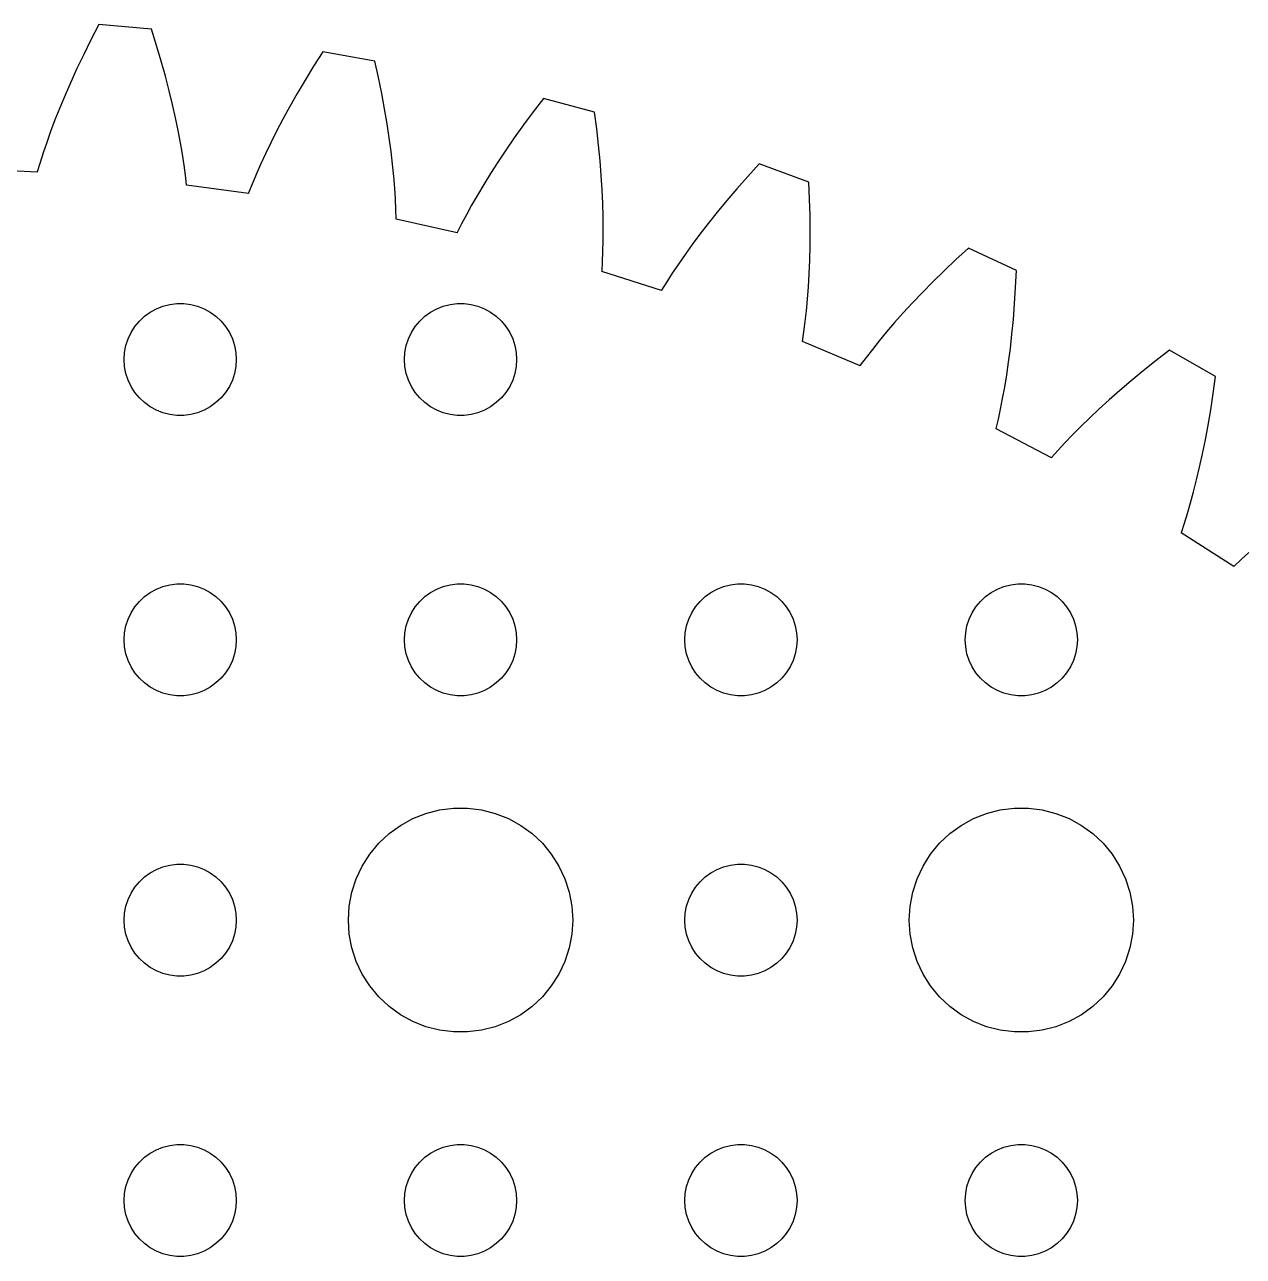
# Model space of a CAD drawing. Header units: metres. Extents: x -69 to 69, y 41 to 289.
# Drawn here: x 3.34 to 35.94, y 256 to 288.96 of the extents above; entities that cross this region are included whole.
import ezdxf

# ---------------------------------------------------------------- set-up
doc = ezdxf.new("R2010")
doc.units = ezdxf.units.M

msp = doc.modelspace()

# ---------------------------------------------------------------- linework, layer by layer
for p, q in [((5.32181, 288.956), (5.11238, 288.552)), ((6.73305, 288.832), (5.32181, 288.956)), ((6.8692, 288.398), (6.73305, 288.832)), ((5.11238, 288.552), (4.91779, 288.161)), ((6.99295, 287.979), (6.8692, 288.398)), ((4.91779, 288.161), (4.73752, 287.783)), ((11.3114, 288.229), (11.0676, 287.846)), ((12.7065, 287.983), (11.3114, 288.229)), ((4.73752, 287.783), (4.57106, 287.418)), ((7.10484, 287.576), (6.99295, 287.979)), ((11.0676, 287.846), (10.8397, 287.473)), ((12.8044, 287.539), (12.7065, 287.983)), ((4.57106, 287.418), (4.41795, 287.067)), ((7.20544, 287.188), (7.10484, 287.576)), ((10.8397, 287.473), (10.6272, 287.112)), ((12.8911, 287.111), (12.8044, 287.539)), ((4.41795, 287.067), (4.27765, 286.73)), ((7.29529, 286.816), (7.20544, 287.188)), ((10.6272, 287.112), (10.4296, 286.763)), ((12.9674, 286.7), (12.8911, 287.111)), ((4.27765, 286.73), (4.14966, 286.408)), ((7.37495, 286.46), (7.29529, 286.816)), ((10.4296, 286.763), (10.2464, 286.427)), ((13.0338, 286.304), (12.9674, 286.7)), ((17.215, 286.984), (16.9386, 286.623)), ((18.5833, 286.617), (17.215, 286.984)), ((4.14966, 286.408), (4.03345, 286.1)), ((7.44499, 286.12), (7.37495, 286.46)), ((10.2464, 286.427), (10.0773, 286.104)), ((16.9386, 286.623), (16.6791, 286.272)), ((18.6421, 286.166), (18.5833, 286.617)), ((4.03345, 286.1), (3.92848, 285.807)), ((7.50597, 285.796), (7.44499, 286.12)), ((10.0773, 286.104), (9.92169, 285.794)), ((13.0909, 285.926), (13.0338, 286.304)), ((16.6791, 286.272), (16.4359, 285.931)), ((18.6912, 285.732), (18.6421, 286.166)), ((3.92848, 285.807), (3.83423, 285.53)), ((7.55847, 285.49), (7.50597, 285.796)), ((9.92169, 285.794), (9.7791, 285.497)), ((13.1392, 285.564), (13.0909, 285.926)), ((16.4359, 285.931), (16.2087, 285.6)), ((18.7313, 285.316), (18.6912, 285.732)), ((3.83423, 285.53), (3.75014, 285.267)), ((7.60309, 285.2), (7.55847, 285.49)), ((9.7791, 285.497), (9.64902, 285.214)), ((13.1794, 285.219), (13.1392, 285.564)), ((16.2087, 285.6), (15.997, 285.281)), ((3.675, 285.01), (2.00504, 285.086)), ((3.75014, 285.267), (3.67566, 285.021)), ((7.6404, 284.927), (7.60309, 285.2)), ((9.64902, 285.214), (9.53091, 284.946)), ((13.2119, 284.892), (13.1794, 285.219)), ((15.997, 285.281), (15.8003, 284.974)), ((18.763, 284.916), (18.7313, 285.316)), ((22.9875, 285.229), (22.6808, 284.893)), ((24.3187, 284.744), (22.9875, 285.229)), ((3.67566, 285.021), (3.675, 285.01)), ((7.67099, 284.672), (7.6404, 284.927)), ((9.53091, 284.946), (9.4243, 284.692)), ((13.2375, 284.582), (13.2119, 284.892)), ((15.8003, 284.974), (15.6182, 284.678)), ((18.7869, 284.534), (18.763, 284.916)), ((22.6808, 284.893), (22.3916, 284.566)), ((24.3379, 284.29), (24.3187, 284.744)), ((7.67, 284.663), (7.67099, 284.672)), ((9.32698, 284.442), (7.67, 284.663)), ((9.32864, 284.453), (9.32698, 284.442)), ((9.4243, 284.692), (9.32864, 284.453)), ((13.2567, 284.289), (13.2375, 284.582)), ((15.4503, 284.395), (15.2961, 284.125)), ((15.6182, 284.678), (15.4503, 284.395)), ((18.8035, 284.169), (18.7869, 284.534)), ((22.3916, 284.566), (22.1196, 284.247)), ((13.2701, 284.014), (13.2567, 284.289)), ((15.2961, 284.125), (15.1551, 283.868)), ((18.8134, 283.822), (18.8035, 284.169)), ((22.1196, 284.247), (21.8645, 283.938)), ((24.3491, 283.853), (24.3379, 284.29)), ((13.2783, 283.757), (13.2701, 284.014)), ((13.2766, 283.749), (13.2783, 283.757)), ((14.908, 283.384), (13.2766, 283.749)), ((15.1551, 283.868), (15.0267, 283.625)), ((18.8173, 283.493), (18.8134, 283.822)), ((21.8645, 283.938), (21.6257, 283.639)), ((24.3527, 283.434), (24.3491, 283.853)), ((15.0267, 283.625), (14.9106, 283.395)), ((18.8158, 283.182), (18.8173, 283.493)), ((21.6257, 283.639), (21.403, 283.35)), ((24.3494, 283.034), (24.3527, 283.434)), ((14.9106, 283.395), (14.908, 283.384)), ((18.8094, 282.889), (18.8158, 283.182)), ((21.1959, 283.071), (21.004, 282.804)), ((21.403, 283.35), (21.1959, 283.071)), ((18.7988, 282.614), (18.8094, 282.889)), ((21.004, 282.804), (20.8268, 282.548)), ((24.3399, 282.651), (24.3494, 283.034)), ((28.5851, 282.977), (28.2502, 282.669)), ((29.869, 282.378), (28.5851, 282.977)), ((18.7846, 282.357), (18.7988, 282.614)), ((20.8268, 282.548), (20.6639, 282.304)), ((24.3246, 282.286), (24.3399, 282.651)), ((28.2502, 282.669), (27.9337, 282.368)), ((18.7821, 282.349), (18.7846, 282.357)), ((20.3755, 281.843), (18.7821, 282.349)), ((20.6639, 282.304), (20.5148, 282.073)), ((24.3043, 281.94), (24.3246, 282.286)), ((27.9337, 282.368), (27.635, 282.075)), ((29.8485, 281.924), (29.869, 282.378)), ((20.3791, 281.854), (20.3755, 281.843)), ((20.5148, 282.073), (20.3791, 281.854)), ((24.2795, 281.612), (24.3043, 281.94)), ((27.3538, 281.789), (27.0899, 281.512)), ((27.635, 282.075), (27.3538, 281.789)), ((29.8216, 281.488), (29.8485, 281.924)), ((6.86133, 281.357), (7.03647, 281.427)), ((7.03647, 281.427), (7.21892, 281.473)), ((7.21892, 281.473), (7.40581, 281.497)), ((7.40581, 281.497), (7.59418, 281.497)), ((7.59418, 281.497), (7.78107, 281.473)), ((7.78107, 281.473), (7.96352, 281.427)), ((7.96352, 281.427), (8.13866, 281.357)), ((14.3613, 281.357), (14.5365, 281.427)), ((14.5365, 281.427), (14.7189, 281.473)), ((14.7189, 281.473), (14.9058, 281.497)), ((14.9058, 281.497), (15.0942, 281.497)), ((15.0942, 281.497), (15.2811, 281.473)), ((15.2811, 281.473), (15.4635, 281.427)), ((15.4635, 281.427), (15.6387, 281.357)), ((24.2509, 281.302), (24.2795, 281.612)), ((27.0899, 281.512), (26.8428, 281.243)), ((29.7887, 281.071), (29.8216, 281.488)), ((6.40654, 281.027), (6.54385, 281.156)), ((6.54385, 281.156), (6.69626, 281.266)), ((6.69626, 281.266), (6.86133, 281.357)), ((8.13866, 281.357), (8.30373, 281.266)), ((8.30373, 281.266), (8.45613, 281.156)), ((8.45613, 281.156), (8.59344, 281.027)), ((13.9065, 281.027), (14.0439, 281.156)), ((14.0439, 281.156), (14.1963, 281.266)), ((14.1963, 281.266), (14.3613, 281.357)), ((15.6387, 281.357), (15.8037, 281.266)), ((15.8037, 281.266), (15.9561, 281.156)), ((15.9561, 281.156), (16.0934, 281.027)), ((24.219, 281.01), (24.2509, 281.302)), ((26.8428, 281.243), (26.6123, 280.984)), ((6.18553, 280.723), (6.28647, 280.882)), ((6.28647, 280.882), (6.40654, 281.027)), ((8.59344, 281.027), (8.71352, 280.882)), ((8.71352, 280.882), (8.81445, 280.723)), ((13.6855, 280.723), (13.7865, 280.882)), ((13.7865, 280.882), (13.9065, 281.027)), ((16.0934, 281.027), (16.2135, 280.882)), ((16.2135, 280.882), (16.3145, 280.723)), ((24.1844, 280.737), (24.219, 281.01)), ((26.6123, 280.984), (26.3978, 280.734)), ((29.7505, 280.672), (29.7887, 281.071)), ((6.04712, 280.373), (6.10533, 280.552)), ((6.10533, 280.552), (6.18553, 280.723)), ((8.81445, 280.723), (8.89465, 280.552)), ((8.89465, 280.552), (8.95287, 280.373)), ((13.5471, 280.373), (13.6053, 280.552)), ((13.6053, 280.552), (13.6855, 280.723)), ((16.3145, 280.723), (16.3947, 280.552)), ((16.3947, 280.552), (16.4529, 280.373)), ((24.1447, 280.475), (24.1479, 280.483)), ((25.688, 279.832), (24.1447, 280.475)), ((24.1479, 280.483), (24.1844, 280.737)), ((26.1989, 280.495), (26.0154, 280.266)), ((26.3978, 280.734), (26.1989, 280.495)), ((29.7076, 280.291), (29.7505, 280.672)), ((6, 280), (6.01183, 280.188)), ((6.01183, 280.188), (6.04712, 280.373)), ((8.95287, 280.373), (8.98816, 280.188)), ((8.98816, 280.188), (9, 280)), ((13.5, 280), (13.5118, 280.188)), ((13.5118, 280.188), (13.5471, 280.373)), ((16.4529, 280.373), (16.4882, 280.188)), ((16.4882, 280.188), (16.5, 280)), ((26.0154, 280.266), (25.8468, 280.049)), ((29.6607, 279.929), (29.7076, 280.291)), ((33.9651, 280.246), (33.6047, 279.969)), ((35.1919, 279.538), (33.9651, 280.246)), ((6.01183, 279.812), (6, 280)), ((6.04712, 279.627), (6.01183, 279.812)), ((8.98816, 279.812), (8.95287, 279.627)), ((9, 280), (8.98816, 279.812)), ((13.5118, 279.812), (13.5, 280)), ((13.5471, 279.627), (13.5118, 279.812)), ((16.4882, 279.812), (16.4529, 279.627)), ((16.5, 280), (16.4882, 279.812)), ((25.6925, 279.843), (25.688, 279.832)), ((25.8468, 280.049), (25.6925, 279.843)), ((29.6102, 279.586), (29.6607, 279.929)), ((33.6047, 279.969), (33.2631, 279.697)), ((6.10533, 279.448), (6.04712, 279.627)), ((6.18553, 279.277), (6.10533, 279.448)), ((8.89465, 279.448), (8.81445, 279.277)), ((8.95287, 279.627), (8.89465, 279.448)), ((13.6053, 279.448), (13.5471, 279.627)), ((13.6855, 279.277), (13.6053, 279.448)), ((16.3947, 279.448), (16.3145, 279.277)), ((16.4529, 279.627), (16.3947, 279.448)), ((29.5569, 279.261), (29.6102, 279.586)), ((33.2631, 279.697), (32.94, 279.43)), ((35.132, 279.087), (35.1919, 279.538)), ((6.28647, 279.118), (6.18553, 279.277)), ((6.40654, 278.973), (6.28647, 279.118)), ((8.71352, 279.118), (8.59344, 278.973)), ((8.81445, 279.277), (8.71352, 279.118)), ((13.7865, 279.118), (13.6855, 279.277)), ((13.9065, 278.973), (13.7865, 279.118)), ((16.2135, 279.118), (16.0934, 278.973)), ((16.3145, 279.277), (16.2135, 279.118)), ((29.5014, 278.955), (29.5569, 279.261)), ((32.635, 279.17), (32.3479, 278.917)), ((32.94, 279.43), (32.635, 279.17)), ((6.54385, 278.844), (6.40654, 278.973)), ((6.69626, 278.734), (6.54385, 278.844)), ((8.45613, 278.844), (8.30373, 278.734)), ((8.59344, 278.973), (8.45613, 278.844)), ((14.0439, 278.844), (13.9065, 278.973)), ((14.1963, 278.734), (14.0439, 278.844)), ((15.9561, 278.844), (15.8037, 278.734)), ((16.0934, 278.973), (15.9561, 278.844)), ((29.4442, 278.667), (29.5014, 278.955)), ((32.3479, 278.917), (32.0784, 278.671)), ((35.0671, 278.655), (35.132, 279.087)), ((6.86133, 278.643), (6.69626, 278.734)), ((7.03647, 278.573), (6.86133, 278.643)), ((7.21892, 278.527), (7.03647, 278.573)), ((7.40581, 278.503), (7.21892, 278.527)), ((7.59418, 278.503), (7.40581, 278.503)), ((7.78107, 278.527), (7.59418, 278.503)), ((7.96352, 278.573), (7.78107, 278.527)), ((8.13866, 278.643), (7.96352, 278.573)), ((8.30373, 278.734), (8.13866, 278.643)), ((14.3613, 278.643), (14.1963, 278.734)), ((14.5365, 278.573), (14.3613, 278.643)), ((14.7189, 278.527), (14.5365, 278.573)), ((14.9058, 278.503), (14.7189, 278.527)), ((15.0942, 278.503), (14.9058, 278.503)), ((15.2811, 278.527), (15.0942, 278.503)), ((15.4635, 278.573), (15.2811, 278.527)), ((15.6387, 278.643), (15.4635, 278.573)), ((15.8037, 278.734), (15.6387, 278.643)), ((29.386, 278.398), (29.4442, 278.667)), ((32.0784, 278.671), (31.8261, 278.432)), ((34.998, 278.242), (35.0671, 278.655)), ((29.3235, 278.14), (29.3274, 278.148)), ((30.8049, 277.366), (29.3235, 278.14)), ((29.3274, 278.148), (29.386, 278.398)), ((31.5906, 278.202), (31.3717, 277.981)), ((31.8261, 278.432), (31.5906, 278.202)), ((34.9252, 277.848), (34.998, 278.242)), ((31.3717, 277.981), (31.169, 277.77)), ((34.8493, 277.472), (34.9252, 277.848)), ((30.982, 277.568), (30.8104, 277.376)), ((31.169, 277.77), (30.982, 277.568)), ((34.771, 277.116), (34.8493, 277.472)), ((30.8104, 277.376), (30.8049, 277.366)), ((34.6908, 276.778), (34.771, 277.116)), ((34.6094, 276.459), (34.6908, 276.778)), ((34.4454, 275.878), (34.5274, 276.159)), ((34.5274, 276.159), (34.6094, 276.459)), ((34.3639, 275.615), (34.4454, 275.878)), ((34.2837, 275.37), (34.3639, 275.615)), ((34.2792, 275.363), (34.2837, 275.37)), ((35.6875, 274.462), (34.2792, 275.363)), ((36.0853, 274.833), (35.8814, 274.648)), ((35.8814, 274.648), (35.6938, 274.472)), ((35.6938, 274.472), (35.6875, 274.462)), ((6.69626, 273.766), (6.86133, 273.857)), ((6.86133, 273.857), (7.03647, 273.927)), ((7.03647, 273.927), (7.21892, 273.973)), ((7.21892, 273.973), (7.40581, 273.997)), ((7.40581, 273.997), (7.59418, 273.997)), ((7.59418, 273.997), (7.78107, 273.973)), ((7.78107, 273.973), (7.96352, 273.927)), ((7.96352, 273.927), (8.13866, 273.857)), ((8.13866, 273.857), (8.30373, 273.766)), ((14.1963, 273.766), (14.3613, 273.857)), ((14.3613, 273.857), (14.5365, 273.927)), ((14.5365, 273.927), (14.7189, 273.973)), ((14.7189, 273.973), (14.9058, 273.997)), ((14.9058, 273.997), (15.0942, 273.997)), ((15.0942, 273.997), (15.2811, 273.973)), ((15.2811, 273.973), (15.4635, 273.927)), ((15.4635, 273.927), (15.6387, 273.857)), ((15.6387, 273.857), (15.8037, 273.766)), ((21.6963, 273.766), (21.8613, 273.857)), ((21.8613, 273.857), (22.0365, 273.927)), ((22.0365, 273.927), (22.2189, 273.973)), ((22.2189, 273.973), (22.4058, 273.997)), ((22.4058, 273.997), (22.5942, 273.997)), ((22.5942, 273.997), (22.7811, 273.973)), ((22.7811, 273.973), (22.9635, 273.927)), ((22.9635, 273.927), (23.1387, 273.857)), ((23.1387, 273.857), (23.3037, 273.766)), ((29.1963, 273.766), (29.3613, 273.857)), ((29.3613, 273.857), (29.5365, 273.927)), ((29.5365, 273.927), (29.7189, 273.973)), ((29.7189, 273.973), (29.9058, 273.997)), ((29.9058, 273.997), (30.0942, 273.997)), ((30.0942, 273.997), (30.2811, 273.973)), ((30.2811, 273.973), (30.4635, 273.927)), ((30.4635, 273.927), (30.6387, 273.857)), ((30.6387, 273.857), (30.8037, 273.766)), ((6.28647, 273.382), (6.40654, 273.527)), ((6.40654, 273.527), (6.54385, 273.656)), ((6.54385, 273.656), (6.69626, 273.766)), ((8.30373, 273.766), (8.45613, 273.656)), ((8.45613, 273.656), (8.59344, 273.527)), ((8.59344, 273.527), (8.71352, 273.382)), ((13.7865, 273.382), (13.9065, 273.527)), ((13.9065, 273.527), (14.0439, 273.656)), ((14.0439, 273.656), (14.1963, 273.766)), ((15.8037, 273.766), (15.9561, 273.656)), ((15.9561, 273.656), (16.0934, 273.527)), ((16.0934, 273.527), (16.2135, 273.382)), ((21.2865, 273.382), (21.4065, 273.527)), ((21.4065, 273.527), (21.5439, 273.656)), ((21.5439, 273.656), (21.6963, 273.766)), ((23.3037, 273.766), (23.4561, 273.656)), ((23.4561, 273.656), (23.5934, 273.527)), ((23.5934, 273.527), (23.7135, 273.382)), ((28.7865, 273.382), (28.9065, 273.527)), ((28.9065, 273.527), (29.0439, 273.656)), ((29.0439, 273.656), (29.1963, 273.766)), ((30.8037, 273.766), (30.9561, 273.656)), ((30.9561, 273.656), (31.0934, 273.527)), ((31.0934, 273.527), (31.2135, 273.382)), ((6.10533, 273.052), (6.18553, 273.223)), ((6.18553, 273.223), (6.28647, 273.382)), ((8.71352, 273.382), (8.81445, 273.223)), ((8.81445, 273.223), (8.89465, 273.052)), ((13.6053, 273.052), (13.6855, 273.223)), ((13.6855, 273.223), (13.7865, 273.382)), ((16.2135, 273.382), (16.3145, 273.223)), ((16.3145, 273.223), (16.3947, 273.052)), ((21.1053, 273.052), (21.1855, 273.223)), ((21.1855, 273.223), (21.2865, 273.382)), ((23.7135, 273.382), (23.8145, 273.223)), ((23.8145, 273.223), (23.8947, 273.052)), ((28.6053, 273.052), (28.6855, 273.223)), ((28.6855, 273.223), (28.7865, 273.382)), ((31.2135, 273.382), (31.3145, 273.223)), ((31.3145, 273.223), (31.3947, 273.052)), ((6.01183, 272.688), (6.04712, 272.873)), ((6.04712, 272.873), (6.10533, 273.052)), ((8.89465, 273.052), (8.95287, 272.873)), ((8.95287, 272.873), (8.98816, 272.688)), ((13.5118, 272.688), (13.5471, 272.873)), ((13.5471, 272.873), (13.6053, 273.052)), ((16.3947, 273.052), (16.4529, 272.873)), ((16.4529, 272.873), (16.4882, 272.688)), ((21.0118, 272.688), (21.0471, 272.873)), ((21.0471, 272.873), (21.1053, 273.052)), ((23.8947, 273.052), (23.9529, 272.873)), ((23.9529, 272.873), (23.9882, 272.688)), ((28.5118, 272.688), (28.5471, 272.873)), ((28.5471, 272.873), (28.6053, 273.052)), ((31.3947, 273.052), (31.4529, 272.873)), ((31.4529, 272.873), (31.4882, 272.688)), ((6, 272.5), (6.01183, 272.688)), ((8.98816, 272.688), (9, 272.5)), ((13.5, 272.5), (13.5118, 272.688)), ((16.4882, 272.688), (16.5, 272.5)), ((21, 272.5), (21.0118, 272.688)), ((23.9882, 272.688), (24, 272.5)), ((28.5, 272.5), (28.5118, 272.688)), ((31.4882, 272.688), (31.5, 272.5)), ((6.01183, 272.312), (6, 272.5)), ((6.04712, 272.127), (6.01183, 272.312)), ((8.98816, 272.312), (8.95287, 272.127)), ((9, 272.5), (8.98816, 272.312)), ((13.5118, 272.312), (13.5, 272.5)), ((13.5471, 272.127), (13.5118, 272.312)), ((16.4882, 272.312), (16.4529, 272.127)), ((16.5, 272.5), (16.4882, 272.312)), ((21.0118, 272.312), (21, 272.5)), ((21.0471, 272.127), (21.0118, 272.312)), ((23.9882, 272.312), (23.9529, 272.127)), ((24, 272.5), (23.9882, 272.312)), ((28.5118, 272.312), (28.5, 272.5)), ((28.5471, 272.127), (28.5118, 272.312)), ((31.4882, 272.312), (31.4529, 272.127)), ((31.5, 272.5), (31.4882, 272.312)), ((6.10533, 271.948), (6.04712, 272.127)), ((6.18553, 271.777), (6.10533, 271.948)), ((8.89465, 271.948), (8.81445, 271.777)), ((8.95287, 272.127), (8.89465, 271.948)), ((13.6053, 271.948), (13.5471, 272.127)), ((13.6855, 271.777), (13.6053, 271.948)), ((16.3947, 271.948), (16.3145, 271.777)), ((16.4529, 272.127), (16.3947, 271.948)), ((21.1053, 271.948), (21.0471, 272.127)), ((21.1855, 271.777), (21.1053, 271.948)), ((23.8947, 271.948), (23.8145, 271.777)), ((23.9529, 272.127), (23.8947, 271.948)), ((28.6053, 271.948), (28.5471, 272.127)), ((28.6855, 271.777), (28.6053, 271.948)), ((31.3947, 271.948), (31.3145, 271.777)), ((31.4529, 272.127), (31.3947, 271.948)), ((6.28647, 271.618), (6.18553, 271.777)), ((6.40654, 271.473), (6.28647, 271.618)), ((8.71352, 271.618), (8.59344, 271.473)), ((8.81445, 271.777), (8.71352, 271.618)), ((13.7865, 271.618), (13.6855, 271.777)), ((13.9065, 271.473), (13.7865, 271.618)), ((16.2135, 271.618), (16.0934, 271.473)), ((16.3145, 271.777), (16.2135, 271.618)), ((21.2865, 271.618), (21.1855, 271.777)), ((21.4065, 271.473), (21.2865, 271.618)), ((23.7135, 271.618), (23.5934, 271.473)), ((23.8145, 271.777), (23.7135, 271.618)), ((28.7865, 271.618), (28.6855, 271.777)), ((28.9065, 271.473), (28.7865, 271.618)), ((31.2135, 271.618), (31.0934, 271.473)), ((31.3145, 271.777), (31.2135, 271.618)), ((6.54385, 271.344), (6.40654, 271.473)), ((6.69626, 271.234), (6.54385, 271.344)), ((6.86133, 271.143), (6.69626, 271.234)), ((8.30373, 271.234), (8.13866, 271.143)), ((8.45613, 271.344), (8.30373, 271.234)), ((8.59344, 271.473), (8.45613, 271.344)), ((14.0439, 271.344), (13.9065, 271.473)), ((14.1963, 271.234), (14.0439, 271.344)), ((14.3613, 271.143), (14.1963, 271.234)), ((15.8037, 271.234), (15.6387, 271.143)), ((15.9561, 271.344), (15.8037, 271.234)), ((16.0934, 271.473), (15.9561, 271.344)), ((21.5439, 271.344), (21.4065, 271.473)), ((21.6963, 271.234), (21.5439, 271.344)), ((21.8613, 271.143), (21.6963, 271.234)), ((23.3037, 271.234), (23.1387, 271.143)), ((23.4561, 271.344), (23.3037, 271.234)), ((23.5934, 271.473), (23.4561, 271.344)), ((29.0439, 271.344), (28.9065, 271.473)), ((29.1963, 271.234), (29.0439, 271.344)), ((29.3613, 271.143), (29.1963, 271.234)), ((30.8037, 271.234), (30.6387, 271.143)), ((30.9561, 271.344), (30.8037, 271.234)), ((31.0934, 271.473), (30.9561, 271.344)), ((7.03647, 271.073), (6.86133, 271.143)), ((7.21892, 271.027), (7.03647, 271.073)), ((7.40581, 271.003), (7.21892, 271.027)), ((7.59418, 271.003), (7.40581, 271.003)), ((7.78107, 271.027), (7.59418, 271.003)), ((7.96352, 271.073), (7.78107, 271.027)), ((8.13866, 271.143), (7.96352, 271.073)), ((14.5365, 271.073), (14.3613, 271.143)), ((14.7189, 271.027), (14.5365, 271.073)), ((14.9058, 271.003), (14.7189, 271.027)), ((15.0942, 271.003), (14.9058, 271.003)), ((15.2811, 271.027), (15.0942, 271.003)), ((15.4635, 271.073), (15.2811, 271.027)), ((15.6387, 271.143), (15.4635, 271.073)), ((22.0365, 271.073), (21.8613, 271.143)), ((22.2189, 271.027), (22.0365, 271.073)), ((22.4058, 271.003), (22.2189, 271.027)), ((22.5942, 271.003), (22.4058, 271.003)), ((22.7811, 271.027), (22.5942, 271.003)), ((22.9635, 271.073), (22.7811, 271.027)), ((23.1387, 271.143), (22.9635, 271.073)), ((29.5365, 271.073), (29.3613, 271.143)), ((29.7189, 271.027), (29.5365, 271.073)), ((29.9058, 271.003), (29.7189, 271.027)), ((30.0942, 271.003), (29.9058, 271.003)), ((30.2811, 271.027), (30.0942, 271.003)), ((30.4635, 271.073), (30.2811, 271.027)), ((30.6387, 271.143), (30.4635, 271.073)), ((14.0729, 267.853), (14.4379, 267.947)), ((14.4379, 267.947), (14.8116, 267.994)), ((14.8116, 267.994), (15.1884, 267.994)), ((15.1884, 267.994), (15.5621, 267.947)), ((15.5621, 267.947), (15.927, 267.853)), ((29.0729, 267.853), (29.4379, 267.947)), ((29.4379, 267.947), (29.8116, 267.994)), ((29.8116, 267.994), (30.1884, 267.994)), ((30.1884, 267.994), (30.5621, 267.947)), ((30.5621, 267.947), (30.927, 267.853)), ((13.3925, 267.533), (13.7227, 267.714)), ((13.7227, 267.714), (14.0729, 267.853)), ((15.927, 267.853), (16.2773, 267.714)), ((16.2773, 267.714), (16.6075, 267.533)), ((28.3925, 267.533), (28.7227, 267.714)), ((28.7227, 267.714), (29.0729, 267.853)), ((30.927, 267.853), (31.2773, 267.714)), ((31.2773, 267.714), (31.6075, 267.533)), ((12.8131, 267.054), (13.0877, 267.312)), ((13.0877, 267.312), (13.3925, 267.533)), ((16.6075, 267.533), (16.9123, 267.312)), ((16.9123, 267.312), (17.1869, 267.054)), ((27.8131, 267.054), (28.0877, 267.312)), ((28.0877, 267.312), (28.3925, 267.533)), ((31.6075, 267.533), (31.9123, 267.312)), ((31.9123, 267.312), (32.1869, 267.054)), ((12.5729, 266.763), (12.8131, 267.054)), ((17.1869, 267.054), (17.427, 266.763)), ((27.5729, 266.763), (27.8131, 267.054)), ((32.1869, 267.054), (32.427, 266.763)), ((12.3711, 266.445), (12.5729, 266.763)), ((17.427, 266.763), (17.6289, 266.445)), ((27.3711, 266.445), (27.5729, 266.763)), ((32.427, 266.763), (32.6289, 266.445)), ((6.54385, 266.156), (6.69626, 266.266)), ((6.69626, 266.266), (6.86133, 266.357)), ((6.86133, 266.357), (7.03647, 266.427)), ((7.03647, 266.427), (7.21892, 266.473)), ((7.21892, 266.473), (7.40581, 266.497)), ((7.40581, 266.497), (7.59418, 266.497)), ((7.59418, 266.497), (7.78107, 266.473)), ((7.78107, 266.473), (7.96352, 266.427)), ((7.96352, 266.427), (8.13866, 266.357)), ((8.13866, 266.357), (8.30373, 266.266)), ((8.30373, 266.266), (8.45613, 266.156)), ((12.2107, 266.104), (12.3711, 266.445)), ((17.6289, 266.445), (17.7893, 266.104)), ((21.5439, 266.156), (21.6963, 266.266)), ((21.6963, 266.266), (21.8613, 266.357)), ((21.8613, 266.357), (22.0365, 266.427)), ((22.0365, 266.427), (22.2189, 266.473)), ((22.2189, 266.473), (22.4058, 266.497)), ((22.4058, 266.497), (22.5942, 266.497)), ((22.5942, 266.497), (22.7811, 266.473)), ((22.7811, 266.473), (22.9635, 266.427)), ((22.9635, 266.427), (23.1387, 266.357)), ((23.1387, 266.357), (23.3037, 266.266)), ((23.3037, 266.266), (23.4561, 266.156)), ((27.2107, 266.104), (27.3711, 266.445)), ((32.6289, 266.445), (32.7893, 266.104)), ((6.28647, 265.882), (6.40654, 266.027)), ((6.40654, 266.027), (6.54385, 266.156)), ((8.45613, 266.156), (8.59344, 266.027)), ((8.59344, 266.027), (8.71352, 265.882)), ((12.0942, 265.746), (12.2107, 266.104)), ((17.7893, 266.104), (17.9057, 265.746)), ((21.2865, 265.882), (21.4065, 266.027)), ((21.4065, 266.027), (21.5439, 266.156)), ((23.4561, 266.156), (23.5934, 266.027)), ((23.5934, 266.027), (23.7135, 265.882)), ((27.0942, 265.746), (27.2107, 266.104)), ((32.7893, 266.104), (32.9057, 265.746)), ((6.10533, 265.552), (6.18553, 265.723)), ((6.18553, 265.723), (6.28647, 265.882)), ((8.71352, 265.882), (8.81445, 265.723)), ((8.81445, 265.723), (8.89465, 265.552)), ((12.0237, 265.376), (12.0942, 265.746)), ((17.9057, 265.746), (17.9763, 265.376)), ((21.1053, 265.552), (21.1855, 265.723)), ((21.1855, 265.723), (21.2865, 265.882)), ((23.7135, 265.882), (23.8145, 265.723)), ((23.8145, 265.723), (23.8947, 265.552)), ((27.0237, 265.376), (27.0942, 265.746)), ((32.9057, 265.746), (32.9763, 265.376)), ((6.01183, 265.188), (6.04712, 265.373)), ((6.04712, 265.373), (6.10533, 265.552)), ((8.89465, 265.552), (8.95287, 265.373)), ((8.95287, 265.373), (8.98816, 265.188)), ((12, 265), (12.0237, 265.376)), ((17.9763, 265.376), (18, 265)), ((21.0118, 265.188), (21.0471, 265.373)), ((21.0471, 265.373), (21.1053, 265.552)), ((23.8947, 265.552), (23.9529, 265.373)), ((23.9529, 265.373), (23.9882, 265.188)), ((27, 265), (27.0237, 265.376)), ((32.9763, 265.376), (33, 265)), ((6, 265), (6.01183, 265.188)), ((6.01183, 264.812), (6, 265)), ((8.98816, 265.188), (9, 265)), ((9, 265), (8.98816, 264.812)), ((12.0237, 264.624), (12, 265)), ((18, 265), (17.9763, 264.624)), ((21, 265), (21.0118, 265.188)), ((21.0118, 264.812), (21, 265)), ((23.9882, 265.188), (24, 265)), ((24, 265), (23.9882, 264.812)), ((27.0237, 264.624), (27, 265)), ((33, 265), (32.9763, 264.624)), ((6.04712, 264.627), (6.01183, 264.812)), ((6.10533, 264.448), (6.04712, 264.627)), ((8.95287, 264.627), (8.89465, 264.448)), ((8.98816, 264.812), (8.95287, 264.627)), ((12.0942, 264.254), (12.0237, 264.624)), ((17.9763, 264.624), (17.9057, 264.254)), ((21.0471, 264.627), (21.0118, 264.812)), ((21.1053, 264.448), (21.0471, 264.627)), ((23.9529, 264.627), (23.8947, 264.448)), ((23.9882, 264.812), (23.9529, 264.627)), ((27.0942, 264.254), (27.0237, 264.624)), ((32.9763, 264.624), (32.9057, 264.254)), ((6.18553, 264.277), (6.10533, 264.448)), ((8.89465, 264.448), (8.81445, 264.277)), ((21.1855, 264.277), (21.1053, 264.448)), ((23.8947, 264.448), (23.8145, 264.277)), ((6.28647, 264.118), (6.18553, 264.277)), ((6.40654, 263.973), (6.28647, 264.118)), ((6.54385, 263.844), (6.40654, 263.973)), ((8.59344, 263.973), (8.45613, 263.844)), ((8.71352, 264.118), (8.59344, 263.973)), ((8.81445, 264.277), (8.71352, 264.118)), ((12.2107, 263.896), (12.0942, 264.254)), ((17.9057, 264.254), (17.7893, 263.896)), ((21.2865, 264.118), (21.1855, 264.277)), ((21.4065, 263.973), (21.2865, 264.118)), ((21.5439, 263.844), (21.4065, 263.973)), ((23.5934, 263.973), (23.4561, 263.844)), ((23.7135, 264.118), (23.5934, 263.973)), ((23.8145, 264.277), (23.7135, 264.118)), ((27.2107, 263.896), (27.0942, 264.254)), ((32.9057, 264.254), (32.7893, 263.896)), ((6.69626, 263.734), (6.54385, 263.844)), ((6.86133, 263.643), (6.69626, 263.734)), ((7.03647, 263.573), (6.86133, 263.643)), ((8.13866, 263.643), (7.96352, 263.573)), ((8.30373, 263.734), (8.13866, 263.643)), ((8.45613, 263.844), (8.30373, 263.734)), ((12.3711, 263.555), (12.2107, 263.896)), ((17.7893, 263.896), (17.6289, 263.555)), ((21.6963, 263.734), (21.5439, 263.844)), ((21.8613, 263.643), (21.6963, 263.734)), ((22.0365, 263.573), (21.8613, 263.643)), ((23.1387, 263.643), (22.9635, 263.573)), ((23.3037, 263.734), (23.1387, 263.643)), ((23.4561, 263.844), (23.3037, 263.734)), ((27.3711, 263.555), (27.2107, 263.896)), ((32.7893, 263.896), (32.6289, 263.555)), ((7.21892, 263.527), (7.03647, 263.573)), ((7.40581, 263.503), (7.21892, 263.527)), ((7.59418, 263.503), (7.40581, 263.503)), ((7.78107, 263.527), (7.59418, 263.503)), ((7.96352, 263.573), (7.78107, 263.527)), ((12.5729, 263.237), (12.3711, 263.555)), ((17.6289, 263.555), (17.427, 263.237)), ((22.2189, 263.527), (22.0365, 263.573)), ((22.4058, 263.503), (22.2189, 263.527)), ((22.5942, 263.503), (22.4058, 263.503)), ((22.7811, 263.527), (22.5942, 263.503)), ((22.9635, 263.573), (22.7811, 263.527)), ((27.5729, 263.237), (27.3711, 263.555)), ((32.6289, 263.555), (32.427, 263.237)), ((12.8131, 262.946), (12.5729, 263.237)), ((17.427, 263.237), (17.1869, 262.946)), ((27.8131, 262.946), (27.5729, 263.237)), ((32.427, 263.237), (32.1869, 262.946)), ((13.0877, 262.688), (12.8131, 262.946)), ((13.3925, 262.467), (13.0877, 262.688)), ((16.9123, 262.688), (16.6075, 262.467)), ((17.1869, 262.946), (16.9123, 262.688)), ((28.0877, 262.688), (27.8131, 262.946)), ((28.3925, 262.467), (28.0877, 262.688)), ((31.9123, 262.688), (31.6075, 262.467)), ((32.1869, 262.946), (31.9123, 262.688)), ((13.7227, 262.286), (13.3925, 262.467)), ((16.6075, 262.467), (16.2773, 262.286)), ((28.7227, 262.286), (28.3925, 262.467)), ((31.6075, 262.467), (31.2773, 262.286)), ((14.0729, 262.147), (13.7227, 262.286)), ((14.4379, 262.053), (14.0729, 262.147)), ((14.8116, 262.006), (14.4379, 262.053)), ((15.1884, 262.006), (14.8116, 262.006)), ((15.5621, 262.053), (15.1884, 262.006)), ((15.927, 262.147), (15.5621, 262.053)), ((16.2773, 262.286), (15.927, 262.147)), ((29.0729, 262.147), (28.7227, 262.286)), ((29.4379, 262.053), (29.0729, 262.147)), ((29.8116, 262.006), (29.4379, 262.053)), ((30.1884, 262.006), (29.8116, 262.006)), ((30.5621, 262.053), (30.1884, 262.006)), ((30.927, 262.147), (30.5621, 262.053)), ((31.2773, 262.286), (30.927, 262.147)), ((6.54385, 258.656), (6.69626, 258.766)), ((6.69626, 258.766), (6.86133, 258.857)), ((6.86133, 258.857), (7.03647, 258.927)), ((7.03647, 258.927), (7.21892, 258.973)), ((7.21892, 258.973), (7.40581, 258.997)), ((7.40581, 258.997), (7.59418, 258.997)), ((7.59418, 258.997), (7.78107, 258.973)), ((7.78107, 258.973), (7.96352, 258.927)), ((7.96352, 258.927), (8.13866, 258.857)), ((8.13866, 258.857), (8.30373, 258.766)), ((8.30373, 258.766), (8.45613, 258.656)), ((14.0439, 258.656), (14.1963, 258.766)), ((14.1963, 258.766), (14.3613, 258.857)), ((14.3613, 258.857), (14.5365, 258.927)), ((14.5365, 258.927), (14.7189, 258.973)), ((14.7189, 258.973), (14.9058, 258.997)), ((14.9058, 258.997), (15.0942, 258.997)), ((15.0942, 258.997), (15.2811, 258.973)), ((15.2811, 258.973), (15.4635, 258.927)), ((15.4635, 258.927), (15.6387, 258.857)), ((15.6387, 258.857), (15.8037, 258.766)), ((15.8037, 258.766), (15.9561, 258.656)), ((21.5439, 258.656), (21.6963, 258.766)), ((21.6963, 258.766), (21.8613, 258.857)), ((21.8613, 258.857), (22.0365, 258.927)), ((22.0365, 258.927), (22.2189, 258.973)), ((22.2189, 258.973), (22.4058, 258.997)), ((22.4058, 258.997), (22.5942, 258.997)), ((22.5942, 258.997), (22.7811, 258.973)), ((22.7811, 258.973), (22.9635, 258.927)), ((22.9635, 258.927), (23.1387, 258.857)), ((23.1387, 258.857), (23.3037, 258.766)), ((23.3037, 258.766), (23.4561, 258.656)), ((29.0439, 258.656), (29.1963, 258.766)), ((29.1963, 258.766), (29.3613, 258.857)), ((29.3613, 258.857), (29.5365, 258.927)), ((29.5365, 258.927), (29.7189, 258.973)), ((29.7189, 258.973), (29.9058, 258.997)), ((29.9058, 258.997), (30.0942, 258.997)), ((30.0942, 258.997), (30.2811, 258.973)), ((30.2811, 258.973), (30.4635, 258.927)), ((30.4635, 258.927), (30.6387, 258.857)), ((30.6387, 258.857), (30.8037, 258.766)), ((30.8037, 258.766), (30.9561, 258.656)), ((6.18553, 258.223), (6.28647, 258.382)), ((6.28647, 258.382), (6.40654, 258.527)), ((6.40654, 258.527), (6.54385, 258.656)), ((8.45613, 258.656), (8.59344, 258.527)), ((8.59344, 258.527), (8.71352, 258.382)), ((8.71352, 258.382), (8.81445, 258.223)), ((13.6855, 258.223), (13.7865, 258.382)), ((13.7865, 258.382), (13.9065, 258.527)), ((13.9065, 258.527), (14.0439, 258.656)), ((15.9561, 258.656), (16.0934, 258.527)), ((16.0934, 258.527), (16.2135, 258.382)), ((16.2135, 258.382), (16.3145, 258.223)), ((21.1855, 258.223), (21.2865, 258.382)), ((21.2865, 258.382), (21.4065, 258.527)), ((21.4065, 258.527), (21.5439, 258.656)), ((23.4561, 258.656), (23.5934, 258.527)), ((23.5934, 258.527), (23.7135, 258.382)), ((23.7135, 258.382), (23.8145, 258.223)), ((28.6855, 258.223), (28.7865, 258.382)), ((28.7865, 258.382), (28.9065, 258.527)), ((28.9065, 258.527), (29.0439, 258.656)), ((30.9561, 258.656), (31.0934, 258.527)), ((31.0934, 258.527), (31.2135, 258.382)), ((31.2135, 258.382), (31.3145, 258.223)), ((6.04712, 257.873), (6.10533, 258.052)), ((6.10533, 258.052), (6.18553, 258.223)), ((8.81445, 258.223), (8.89465, 258.052)), ((8.89465, 258.052), (8.95287, 257.873)), ((13.5471, 257.873), (13.6053, 258.052)), ((13.6053, 258.052), (13.6855, 258.223)), ((16.3145, 258.223), (16.3947, 258.052)), ((16.3947, 258.052), (16.4529, 257.873)), ((21.0471, 257.873), (21.1053, 258.052)), ((21.1053, 258.052), (21.1855, 258.223)), ((23.8145, 258.223), (23.8947, 258.052)), ((23.8947, 258.052), (23.9529, 257.873)), ((28.5471, 257.873), (28.6053, 258.052)), ((28.6053, 258.052), (28.6855, 258.223)), ((31.3145, 258.223), (31.3947, 258.052)), ((31.3947, 258.052), (31.4529, 257.873)), ((6.01183, 257.688), (6.04712, 257.873)), ((8.95287, 257.873), (8.98816, 257.688)), ((13.5118, 257.688), (13.5471, 257.873)), ((16.4529, 257.873), (16.4882, 257.688)), ((21.0118, 257.688), (21.0471, 257.873)), ((23.9529, 257.873), (23.9882, 257.688)), ((28.5118, 257.688), (28.5471, 257.873)), ((31.4529, 257.873), (31.4882, 257.688)), ((6, 257.5), (6.01183, 257.688)), ((6.01183, 257.312), (6, 257.5)), ((8.98816, 257.688), (9, 257.5)), ((9, 257.5), (8.98816, 257.312)), ((13.5, 257.5), (13.5118, 257.688)), ((13.5118, 257.312), (13.5, 257.5)), ((16.4882, 257.688), (16.5, 257.5)), ((16.5, 257.5), (16.4882, 257.312)), ((21, 257.5), (21.0118, 257.688)), ((21.0118, 257.312), (21, 257.5)), ((23.9882, 257.688), (24, 257.5)), ((24, 257.5), (23.9882, 257.312)), ((28.5, 257.5), (28.5118, 257.688)), ((28.5118, 257.312), (28.5, 257.5)), ((31.4882, 257.688), (31.5, 257.5)), ((31.5, 257.5), (31.4882, 257.312)), ((6.04712, 257.127), (6.01183, 257.312)), ((6.10533, 256.948), (6.04712, 257.127)), ((8.95287, 257.127), (8.89465, 256.948)), ((8.98816, 257.312), (8.95287, 257.127)), ((13.5471, 257.127), (13.5118, 257.312)), ((13.6053, 256.948), (13.5471, 257.127)), ((16.4529, 257.127), (16.3947, 256.948)), ((16.4882, 257.312), (16.4529, 257.127)), ((21.0471, 257.127), (21.0118, 257.312)), ((21.1053, 256.948), (21.0471, 257.127)), ((23.9529, 257.127), (23.8947, 256.948)), ((23.9882, 257.312), (23.9529, 257.127)), ((28.5471, 257.127), (28.5118, 257.312)), ((28.6053, 256.948), (28.5471, 257.127)), ((31.4529, 257.127), (31.3947, 256.948)), ((31.4882, 257.312), (31.4529, 257.127)), ((6.18553, 256.777), (6.10533, 256.948)), ((6.28647, 256.618), (6.18553, 256.777)), ((8.81445, 256.777), (8.71352, 256.618)), ((8.89465, 256.948), (8.81445, 256.777)), ((13.6855, 256.777), (13.6053, 256.948)), ((13.7865, 256.618), (13.6855, 256.777)), ((16.3145, 256.777), (16.2135, 256.618)), ((16.3947, 256.948), (16.3145, 256.777)), ((21.1855, 256.777), (21.1053, 256.948)), ((21.2865, 256.618), (21.1855, 256.777)), ((23.8145, 256.777), (23.7135, 256.618)), ((23.8947, 256.948), (23.8145, 256.777)), ((28.6855, 256.777), (28.6053, 256.948)), ((28.7865, 256.618), (28.6855, 256.777)), ((31.3145, 256.777), (31.2135, 256.618)), ((31.3947, 256.948), (31.3145, 256.777)), ((6.40654, 256.473), (6.28647, 256.618)), ((6.54385, 256.344), (6.40654, 256.473)), ((8.59344, 256.473), (8.45613, 256.344)), ((8.71352, 256.618), (8.59344, 256.473)), ((13.9065, 256.473), (13.7865, 256.618)), ((14.0439, 256.344), (13.9065, 256.473)), ((16.0934, 256.473), (15.9561, 256.344)), ((16.2135, 256.618), (16.0934, 256.473)), ((21.4065, 256.473), (21.2865, 256.618)), ((21.5439, 256.344), (21.4065, 256.473)), ((23.5934, 256.473), (23.4561, 256.344)), ((23.7135, 256.618), (23.5934, 256.473)), ((28.9065, 256.473), (28.7865, 256.618)), ((29.0439, 256.344), (28.9065, 256.473)), ((31.0934, 256.473), (30.9561, 256.344)), ((31.2135, 256.618), (31.0934, 256.473)), ((6.69626, 256.234), (6.54385, 256.344)), ((6.86133, 256.143), (6.69626, 256.234)), ((7.03647, 256.073), (6.86133, 256.143)), ((7.21892, 256.027), (7.03647, 256.073)), ((7.96352, 256.073), (7.78107, 256.027)), ((8.13866, 256.143), (7.96352, 256.073)), ((8.30373, 256.234), (8.13866, 256.143)), ((8.45613, 256.344), (8.30373, 256.234)), ((14.1963, 256.234), (14.0439, 256.344)), ((14.3613, 256.143), (14.1963, 256.234)), ((14.5365, 256.073), (14.3613, 256.143)), ((14.7189, 256.027), (14.5365, 256.073)), ((15.4635, 256.073), (15.2811, 256.027)), ((15.6387, 256.143), (15.4635, 256.073)), ((15.8037, 256.234), (15.6387, 256.143)), ((15.9561, 256.344), (15.8037, 256.234)), ((21.6963, 256.234), (21.5439, 256.344)), ((21.8613, 256.143), (21.6963, 256.234)), ((22.0365, 256.073), (21.8613, 256.143)), ((22.2189, 256.027), (22.0365, 256.073)), ((22.9635, 256.073), (22.7811, 256.027)), ((23.1387, 256.143), (22.9635, 256.073)), ((23.3037, 256.234), (23.1387, 256.143)), ((23.4561, 256.344), (23.3037, 256.234)), ((29.1963, 256.234), (29.0439, 256.344)), ((29.3613, 256.143), (29.1963, 256.234)), ((29.5365, 256.073), (29.3613, 256.143)), ((29.7189, 256.027), (29.5365, 256.073)), ((30.4635, 256.073), (30.2811, 256.027)), ((30.6387, 256.143), (30.4635, 256.073)), ((30.8037, 256.234), (30.6387, 256.143)), ((30.9561, 256.344), (30.8037, 256.234)), ((7.40581, 256.003), (7.21892, 256.027)), ((7.59418, 256.003), (7.40581, 256.003)), ((7.78107, 256.027), (7.59418, 256.003)), ((14.9058, 256.003), (14.7189, 256.027)), ((15.0942, 256.003), (14.9058, 256.003)), ((15.2811, 256.027), (15.0942, 256.003)), ((22.4058, 256.003), (22.2189, 256.027)), ((22.5942, 256.003), (22.4058, 256.003)), ((22.7811, 256.027), (22.5942, 256.003)), ((29.9058, 256.003), (29.7189, 256.027)), ((30.0942, 256.003), (29.9058, 256.003)), ((30.2811, 256.027), (30.0942, 256.003))]:
    msp.add_line(p, q)

doc.saveas('drawing.dxf')
